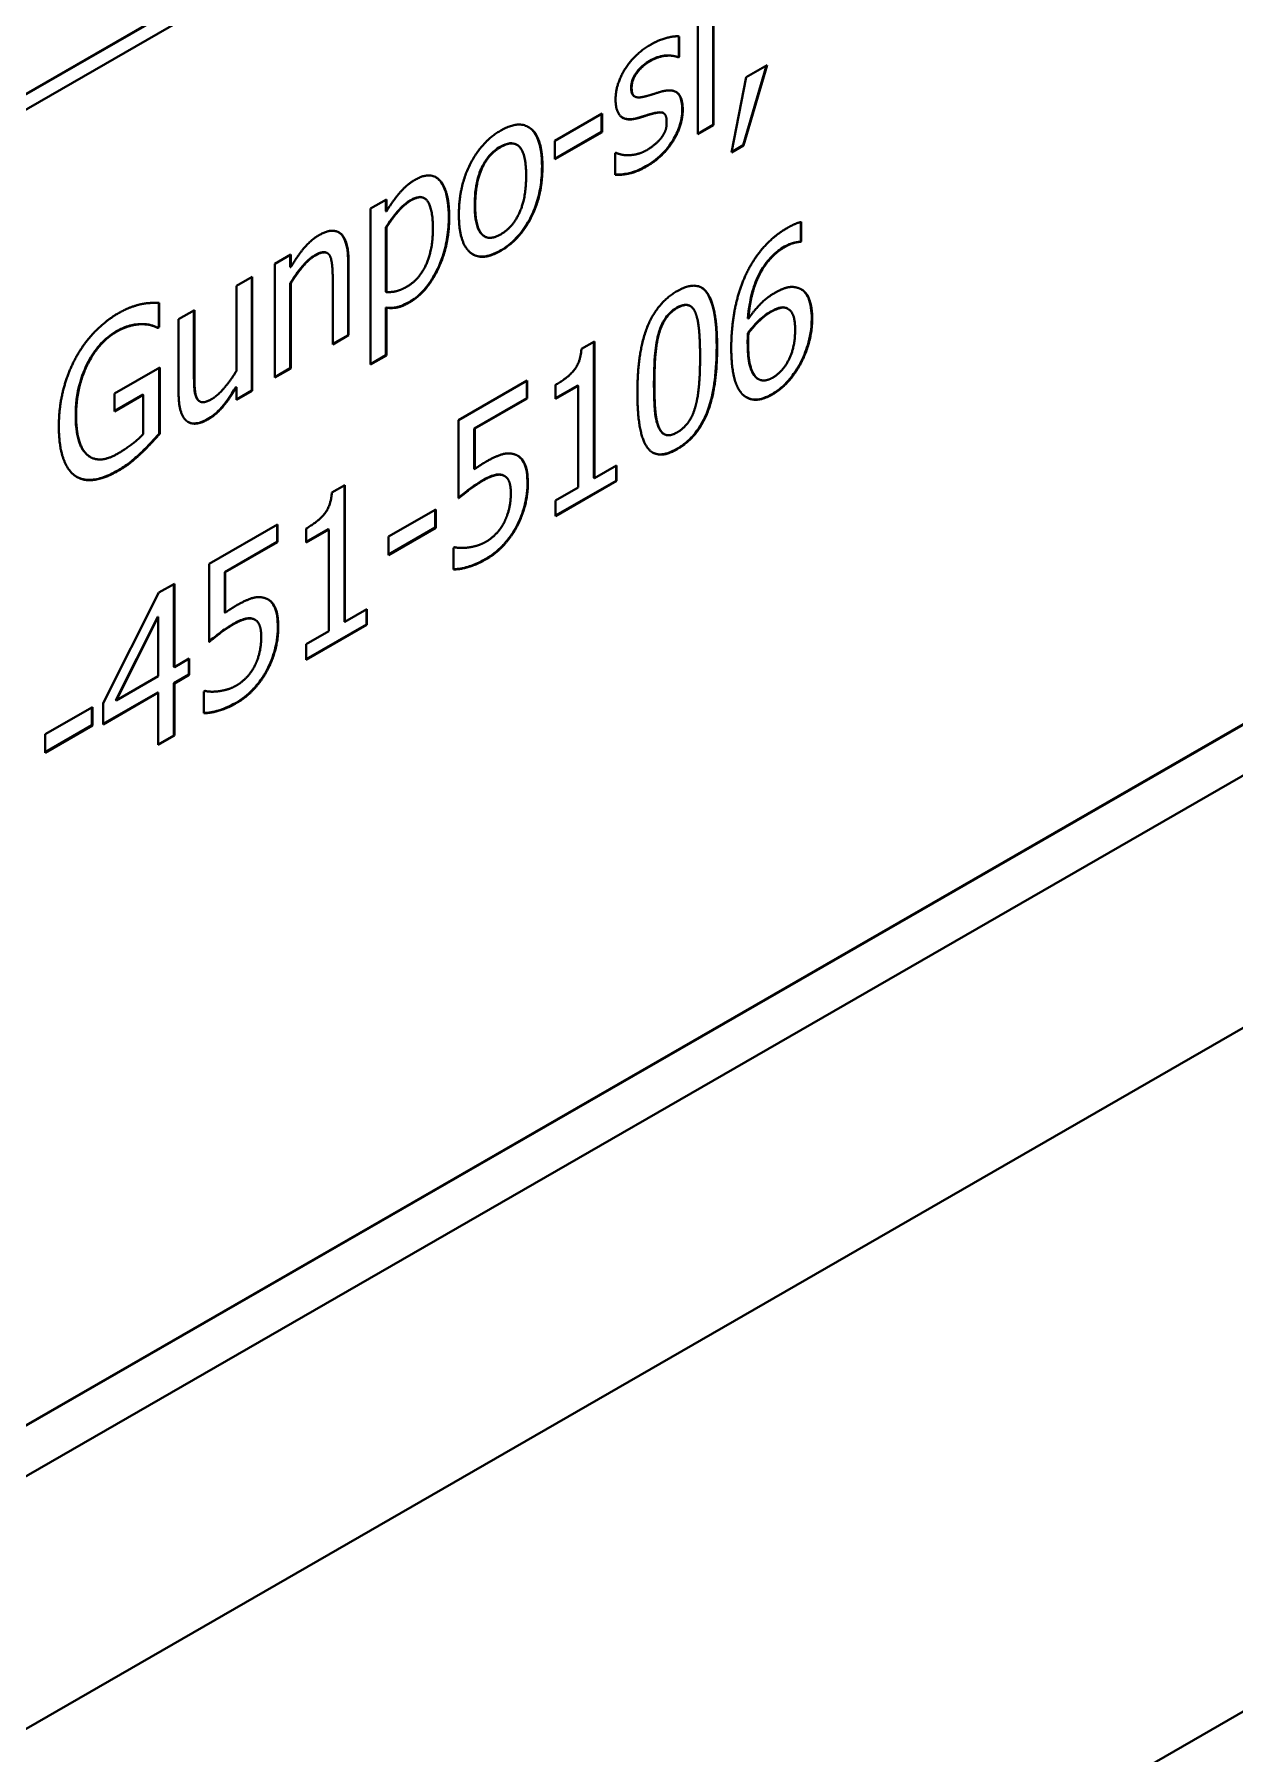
# Model space of a CAD drawing. Header units: millimetres. Extents: x 0 to 5945, y 0 to 4205.
# Drawn here: x 5598.77 to 5608.46, y 3282.7 to 3296.58 of the extents above; entities that cross this region are included whole.
import ezdxf

# ---------------------------------------------------------------- set-up
doc = ezdxf.new("R2010")
doc.units = ezdxf.units.MM
doc.header["$LTSCALE"] = 5
doc.layers.add('가시적인 것(ISO)', color=3, linetype='Continuous', lineweight=40)
doc.layers.add('가시적인 좁은 것(ISO)', color=3, linetype='Continuous', lineweight=35)

msp = doc.modelspace()

# ---------------------------------------------------------------- linework, layer by layer
at = {"layer": '가시적인 것(ISO)'}
for p, q in [((5662.0332, 3313.8485), (5532.9862, 3239.5353)), ((5622.7923, 3309.8487), (5590.2654, 3291.1177)), ((5590.3714, 3291.3054), (5622.6827, 3309.9123)), ((5622.6862, 3309.9102), (5590.3714, 3291.3014)), ((5573.6181, 3270.9071), (5622.4649, 3299.0361)), ((5622.4684, 3299.034), (5573.6187, 3270.9034)), ((5626.3243, 3298.8059), (5569.7557, 3266.2303)), ((5573.2948, 3270.3081), (5622.7923, 3298.8118)), ((5604.2477, 3296.7659), (5604.2477, 3295.8497)), ((5604.2513, 3296.7679), (5604.2513, 3295.8477)), ((5604.124, 3295.7744), (5604.124, 3296.6947)), ((5603.9718, 3296.5646), (5603.9718, 3296.4004)), ((5603.9753, 3296.5643), (5603.9753, 3296.3984)), ((5603.9718, 3296.4004), (5603.9649, 3296.3964)), ((5603.9649, 3296.3964), (5603.9685, 3296.3944)), ((5603.9753, 3296.3984), (5603.9685, 3296.3944)), ((5603.9718, 3296.4004), (5603.9753, 3296.3984)), ((5604.6786, 3296.3283), (5604.491, 3295.6847)), ((5604.6836, 3296.3312), (5604.4945, 3295.6827)), ((5604.5143, 3296.2337), (5604.6836, 3296.3312)), ((5604.3957, 3295.6257), (5604.5143, 3296.2337)), ((5603.6114, 3296.0803), (5603.6149, 3296.0783)), ((5602.9697, 3295.7209), (5603.3513, 3295.9406)), ((5603.3478, 3295.9386), (5603.3478, 3295.7936)), ((5603.3513, 3295.9406), (5603.3513, 3295.7916)), ((5603.7578, 3295.9422), (5603.7613, 3295.9402)), ((5603.8454, 3295.9456), (5603.8489, 3295.9435)), ((5603.3478, 3295.7936), (5602.9697, 3295.5759)), ((5603.3513, 3295.7916), (5602.9697, 3295.5718)), ((5603.3478, 3295.7936), (5603.3513, 3295.7916)), ((5604.2477, 3295.8497), (5604.124, 3295.7785)), ((5604.2513, 3295.8477), (5604.124, 3295.7744)), ((5604.2477, 3295.8497), (5604.2513, 3295.8477)), ((5602.6606, 3295.6907), (5602.6641, 3295.6886)), ((5602.9697, 3295.5718), (5602.9697, 3295.7209)), ((5603.9237, 3295.7247), (5603.9272, 3295.7227)), ((5604.4945, 3295.6827), (5604.3957, 3295.6257)), ((5604.491, 3295.6847), (5604.3966, 3295.6303)), ((5604.491, 3295.6847), (5604.4945, 3295.6827)), ((5603.4571, 3295.6199), (5603.4639, 3295.6238)), ((5603.4571, 3295.446), (5603.4571, 3295.6199)), ((5601.4827, 3295.1736), (5601.6099, 3295.2469)), ((5601.6064, 3295.2448), (5601.6064, 3295.1525)), ((5601.6099, 3295.2469), (5601.6099, 3295.1505)), ((5601.9148, 3295.2588), (5601.9183, 3295.2568)), ((5601.4827, 3293.9145), (5601.4827, 3295.1736)), ((5601.6064, 3295.1525), (5601.6099, 3295.1505)), ((5601.6064, 3295.0233), (5601.6064, 3294.5006)), ((5601.6064, 3295.0233), (5601.6099, 3295.0213)), ((5601.6099, 3295.0213), (5601.6099, 3294.4986)), ((5602.3996, 3294.9508), (5602.4032, 3294.9487)), ((5604.9568, 3295.065), (5604.9568, 3294.9097)), ((5604.9604, 3295.0657), (5604.9604, 3294.9076)), ((5600.71, 3294.7286), (5600.8372, 3294.8019)), ((5600.8337, 3294.7999), (5600.8337, 3294.7016)), ((5600.8372, 3294.8019), (5600.8372, 3294.6995)), ((5601.1294, 3294.8161), (5601.1329, 3294.814)), ((5604.9568, 3294.9097), (5604.9508, 3294.9062)), ((5604.9508, 3294.9062), (5604.9544, 3294.9042)), ((5604.9604, 3294.9076), (5604.9544, 3294.9042)), ((5604.9568, 3294.9097), (5604.9604, 3294.9076)), ((5600.71, 3293.8084), (5600.71, 3294.7286)), ((5600.8337, 3294.7016), (5600.8372, 3294.6995)), ((5601.3004, 3294.7497), (5601.3004, 3294.1525)), ((5601.3039, 3294.7477), (5601.3039, 3294.1504)), ((5600.3988, 3294.5495), (5600.5261, 3294.6227)), ((5600.3988, 3293.8618), (5600.3988, 3294.5495)), ((5600.5225, 3294.6207), (5600.5225, 3293.7045)), ((5600.5261, 3294.6227), (5600.5261, 3293.7025)), ((5600.8337, 3294.5714), (5600.8372, 3294.5694)), ((5600.8337, 3294.5714), (5600.8337, 3293.8837)), ((5600.8372, 3294.5694), (5600.8372, 3293.8817)), ((5601.1767, 3294.0772), (5601.1767, 3294.6019)), ((5599.7713, 3294.4128), (5599.7713, 3294.218)), ((5599.7748, 3294.4127), (5599.7748, 3294.2159)), ((5601.6064, 3294.5006), (5601.6099, 3294.4986)), ((5604.0594, 3294.389), (5604.0629, 3294.387)), ((5599.9321, 3294.2807), (5600.0593, 3294.3539)), ((5599.9321, 3293.6834), (5599.9321, 3294.2807)), ((5600.0558, 3294.3519), (5600.0558, 3293.8313)), ((5600.0593, 3294.3539), (5600.0593, 3293.8292)), ((5601.6064, 3294.3754), (5601.6064, 3293.9898)), ((5601.6064, 3294.3754), (5601.6099, 3294.3733)), ((5601.6099, 3294.3733), (5601.6099, 3293.9878)), ((5604.5296, 3294.287), (5604.5332, 3294.285)), ((5604.8487, 3294.3661), (5604.8523, 3294.3641)), ((5599.7713, 3294.218), (5599.7601, 3294.2116)), ((5599.7601, 3294.2116), (5599.7637, 3294.2095)), ((5599.7748, 3294.2159), (5599.7637, 3294.2095)), ((5599.7713, 3294.218), (5599.7748, 3294.2159)), ((5601.3004, 3294.1525), (5601.1767, 3294.0812)), ((5601.3039, 3294.1504), (5601.1767, 3294.0772)), ((5601.3004, 3294.1525), (5601.3039, 3294.1504)), ((5603.1846, 3294.0411), (5603.2894, 3294.1014)), ((5603.2859, 3294.0994), (5603.2859, 3292.9984)), ((5603.2894, 3294.1014), (5603.2894, 3292.9964)), ((5604.5296, 3294.1688), (5604.5332, 3294.1667)), ((5601.6064, 3293.9898), (5601.4827, 3293.9186)), ((5601.6099, 3293.9878), (5601.4827, 3293.9145)), ((5601.6064, 3293.9898), (5601.6099, 3293.9878)), ((5599.4138, 3293.6791), (5599.7791, 3293.8895)), ((5599.7756, 3293.8874), (5599.7756, 3293.3559)), ((5599.7791, 3293.8895), (5599.7791, 3293.3538)), ((5600.8337, 3293.8837), (5600.71, 3293.8125)), ((5600.8372, 3293.8817), (5600.71, 3293.8084)), ((5600.8337, 3293.8837), (5600.8372, 3293.8817)), ((5600.3953, 3293.7326), (5600.3988, 3293.7306)), ((5600.3988, 3293.6292), (5600.3988, 3293.7306)), ((5600.5225, 3293.7045), (5600.3988, 3293.6333)), ((5600.5261, 3293.7025), (5600.3988, 3293.6292)), ((5600.5225, 3293.7045), (5600.5261, 3293.7025)), ((5602.1935, 3293.4664), (5602.7462, 3293.7846)), ((5602.7427, 3293.7826), (5602.7427, 3293.6426)), ((5602.7462, 3293.7846), (5602.7462, 3293.6405)), ((5602.9766, 3293.638), (5602.9766, 3293.7503)), ((5603.1561, 3293.7455), (5602.9766, 3293.6421)), ((5603.1597, 3293.7435), (5602.9766, 3293.638)), ((5603.1561, 3293.7455), (5603.1597, 3293.7435)), ((5603.1597, 3292.9216), (5603.1597, 3293.7435)), ((5604.6102, 3293.799), (5604.6138, 3293.797)), ((5599.4138, 3293.536), (5599.4138, 3293.6791)), ((5599.6432, 3293.6722), (5599.4138, 3293.5401)), ((5599.6468, 3293.6702), (5599.4138, 3293.536)), ((5599.6432, 3293.6722), (5599.6468, 3293.6702)), ((5599.6468, 3293.3531), (5599.6468, 3293.6702)), ((5600.1003, 3293.6178), (5600.1039, 3293.6157)), ((5602.7427, 3293.6426), (5602.3198, 3293.3991)), ((5602.7462, 3293.6405), (5602.3233, 3293.397)), ((5602.7427, 3293.6426), (5602.7462, 3293.6405)), ((5602.1935, 3292.8343), (5602.1935, 3293.4664)), ((5599.7756, 3293.3559), (5599.7791, 3293.3538)), ((5602.3198, 3293.3991), (5602.3198, 3293.0721)), ((5602.3198, 3293.3991), (5602.3233, 3293.397)), ((5602.3233, 3293.397), (5602.3233, 3293.0701)), ((5603.8504, 3293.3539), (5603.8539, 3293.3519)), ((5599.2169, 3293.1689), (5599.2205, 3293.1669)), ((5602.3198, 3293.0721), (5602.3233, 3293.0701)), ((5602.5544, 3293.0194), (5602.558, 3293.0174)), ((5602.5616, 3293.0158), (5602.5651, 3293.0138)), ((5603.2859, 3292.9984), (5603.2894, 3292.9964)), ((5603.2894, 3292.9964), (5603.4682, 3293.0993)), ((5603.4647, 3293.0973), (5603.4647, 3292.9761)), ((5603.4682, 3293.0993), (5603.4682, 3292.9741)), ((5601.169, 3292.8803), (5601.2738, 3292.9407)), ((5601.2703, 3292.9387), (5601.2703, 3291.8377)), ((5601.2738, 3292.9407), (5601.2738, 3291.8357)), ((5603.4647, 3292.9761), (5602.9766, 3292.695)), ((5603.4682, 3292.9741), (5602.9766, 3292.691)), ((5602.9766, 3292.8162), (5603.1597, 3292.9216)), ((5603.4647, 3292.9761), (5603.4682, 3292.9741)), ((5601.6263, 3292.5245), (5602.0079, 3292.7443)), ((5602.0043, 3292.7423), (5602.0043, 3292.5973)), ((5602.0079, 3292.7443), (5602.0079, 3292.5953)), ((5602.9766, 3292.691), (5602.9766, 3292.8162)), ((5600.1779, 3292.3057), (5600.7306, 3292.6239)), ((5600.7271, 3292.6219), (5600.7271, 3292.4819)), ((5600.7306, 3292.6239), (5600.7306, 3292.4798)), ((5600.961, 3292.4773), (5600.961, 3292.5896)), ((5601.1405, 3292.5848), (5600.961, 3292.4814)), ((5601.1441, 3292.5828), (5600.961, 3292.4773)), ((5601.1405, 3292.5848), (5601.1441, 3292.5828)), ((5601.1441, 3291.7609), (5601.1441, 3292.5828)), ((5602.0043, 3292.5973), (5601.6263, 3292.3796)), ((5602.0079, 3292.5953), (5601.6263, 3292.3755)), ((5602.0043, 3292.5973), (5602.0079, 3292.5953)), ((5600.7271, 3292.4819), (5600.3042, 3292.2384)), ((5600.7306, 3292.4798), (5600.3077, 3292.2363)), ((5600.7271, 3292.4819), (5600.7306, 3292.4798)), ((5601.6263, 3292.3755), (5601.6263, 3292.5245)), ((5602.1523, 3292.4339), (5602.1617, 3292.4394)), ((5602.1523, 3292.26), (5602.1523, 3292.4339)), ((5600.1779, 3291.6736), (5600.1779, 3292.3057)), ((5600.3042, 3292.2384), (5600.3077, 3292.2363)), ((5600.3042, 3292.2384), (5600.3042, 3291.9114)), ((5600.3077, 3292.2363), (5600.3077, 3291.9094)), ((5599.3227, 3291.1811), (5599.7731, 3292.0725)), ((5599.7731, 3292.0725), (5599.8977, 3292.1443)), ((5599.8942, 3292.1423), (5599.8942, 3291.4736)), ((5599.8977, 3292.1443), (5599.8977, 3291.4715)), ((5599.7644, 3291.8778), (5599.4249, 3291.2033)), ((5599.7644, 3291.8778), (5599.7679, 3291.8758)), ((5600.3042, 3291.9114), (5600.3077, 3291.9094)), ((5601.2738, 3291.8357), (5601.4526, 3291.9386)), ((5601.4491, 3291.9366), (5601.4491, 3291.8154)), ((5601.4526, 3291.9386), (5601.4526, 3291.8134)), ((5599.7679, 3291.8758), (5599.4284, 3291.2013)), ((5599.7679, 3291.3968), (5599.7679, 3291.8758)), ((5600.5388, 3291.8587), (5600.5424, 3291.8567)), ((5600.546, 3291.8551), (5600.5495, 3291.8531)), ((5601.4491, 3291.8154), (5600.961, 3291.5343)), ((5601.4526, 3291.8134), (5600.961, 3291.5303)), ((5600.961, 3291.6555), (5601.1441, 3291.7609)), ((5601.2703, 3291.8377), (5601.2738, 3291.8357)), ((5601.4491, 3291.8154), (5601.4526, 3291.8134)), ((5600.961, 3291.5303), (5600.961, 3291.6555)), ((5599.8942, 3291.4736), (5599.8977, 3291.4715)), ((5599.8977, 3291.4715), (5600.0172, 3291.5403)), ((5600.0137, 3291.5383), (5600.0137, 3291.4102)), ((5600.0172, 3291.5403), (5600.0172, 3291.4082)), ((5599.4284, 3291.2013), (5599.7679, 3291.3968)), ((5600.0137, 3291.4102), (5599.8942, 3291.3414)), ((5599.8942, 3291.3414), (5599.8977, 3291.3394)), ((5599.8942, 3291.3414), (5599.8942, 3290.92)), ((5600.0172, 3291.4082), (5599.8977, 3291.3394)), ((5599.8977, 3291.3394), (5599.8977, 3290.918)), ((5600.0137, 3291.4102), (5600.0172, 3291.4082)), ((5599.7644, 3291.2666), (5599.3227, 3291.0123)), ((5599.7679, 3291.2646), (5599.3227, 3291.0082)), ((5599.4249, 3291.2033), (5599.4284, 3291.2013)), ((5599.7644, 3291.2666), (5599.7679, 3291.2646)), ((5599.7679, 3290.8433), (5599.7679, 3291.2646)), ((5600.1367, 3291.2732), (5600.1461, 3291.2787)), ((5600.1367, 3291.0993), (5600.1367, 3291.2732)), ((5598.8543, 3290.9283), (5599.2359, 3291.148)), ((5599.2324, 3291.146), (5599.2324, 3291.001)), ((5599.2359, 3291.148), (5599.2359, 3290.999)), ((5599.3227, 3291.0082), (5599.3227, 3291.1811)), ((5599.2324, 3291.001), (5598.8543, 3290.7833)), ((5599.2359, 3290.999), (5598.8543, 3290.7792)), ((5598.8543, 3290.7792), (5598.8543, 3290.9283)), ((5599.2324, 3291.001), (5599.2359, 3290.999)), ((5599.8942, 3290.92), (5599.7679, 3290.8473)), ((5599.8977, 3290.918), (5599.7679, 3290.8433)), ((5599.8942, 3290.92), (5599.8977, 3290.918))]:
    msp.add_line(p, q, dxfattribs=at)
for points, degree in [([(5603.4605, 3296.0542), (5603.4605, 3296.1784), (5603.6143, 3296.423), (5603.7424, 3296.4968)], 2), ([(5603.7424, 3296.4968), (5603.8052, 3296.5329), (5603.9324, 3296.5684), (5603.9753, 3296.5643)], 2), ([(5603.7398, 3296.3651), (5603.6771, 3296.329), (5603.5903, 3296.2144), (5603.5903, 3296.1498)], 2), ([(5603.9685, 3296.3944), (5603.9203, 3296.4144), (5603.8, 3296.3997), (5603.7398, 3296.3651)], 2), ([(5603.6255, 3295.8998), (5603.5387, 3295.8806), (5603.4605, 3295.9627), (5603.4605, 3296.0542)], 2), ([(5603.5903, 3296.1498), (5603.5903, 3296.0911), (5603.6419, 3296.0642), (5603.6986, 3296.079)], 2), ([(5603.6986, 3296.079), (5603.7269, 3296.0864), (5603.7966, 3296.1086), (5603.8344, 3296.1194)], 2), ([(5603.8344, 3296.1194), (5603.9186, 3296.1421), (5604.0029, 3296.0723), (5604.0029, 3295.97)], 2), ([(5603.7613, 3295.9402), (5603.7373, 3295.9343), (5603.6582, 3295.9076), (5603.6255, 3295.8998)], 2), ([(5603.8731, 3295.8744), (5603.8731, 3295.93), (5603.8241, 3295.9575), (5603.7613, 3295.9402)], 2), ([(5604.0029, 3295.97), (5604.0029, 3295.9103), (5603.9642, 3295.7827), (5603.9272, 3295.7227)], 2), ([(5602.1953, 3295.1238), (5602.1953, 3295.3544), (5602.3809, 3295.7167), (5602.5331, 3295.8043)], 2), ([(5602.5331, 3295.8043), (5602.6861, 3295.8924), (5602.87, 3295.7439), (5602.87, 3295.5124)], 2), ([(5603.8284, 3295.7433), (5603.8524, 3295.776), (5603.8731, 3295.8306), (5603.8731, 3295.8744)], 2), ([(5602.5331, 3295.6711), (5602.4342, 3295.6142), (5602.3268, 3295.3784), (5602.3268, 3295.1996)], 2), ([(5602.7385, 3295.4367), (5602.7385, 3295.6155), (5602.6319, 3295.7281), (5602.5331, 3295.6711)], 2), ([(5603.5602, 3295.6048), (5603.5929, 3295.6047), (5603.6702, 3295.6214), (5603.7123, 3295.6457)], 2), ([(5603.9272, 3295.7227), (5603.8868, 3295.6587), (5603.7845, 3295.557), (5603.708, 3295.513)], 2), ([(5603.7123, 3295.6457), (5603.7424, 3295.663), (5603.812, 3295.721), (5603.8284, 3295.7433)], 2), ([(5602.87, 3295.5124), (5602.87, 3295.2798), (5602.6861, 3294.9205), (5602.5331, 3294.8324)], 2), ([(5603.708, 3295.513), (5603.6324, 3295.4694), (5603.5, 3295.4429), (5603.4571, 3295.446)], 2), ([(5603.4639, 3295.6238), (5603.4803, 3295.6174), (5603.5241, 3295.6048), (5603.5602, 3295.6048)], 2), ([(5601.6099, 3295.1505), (5601.6572, 3295.2304), (5601.7732, 3295.3668), (5601.8411, 3295.4059)], 2), ([(5601.8411, 3295.4059), (5601.9718, 3295.4811), (5602.117, 3295.3143), (5602.117, 3295.1036)], 2), ([(5602.5331, 3294.9656), (5602.631, 3295.022), (5602.7385, 3295.2598), (5602.7385, 3295.4367)], 2), ([(5601.8102, 3295.241), (5601.756, 3295.2098), (5601.6555, 3295.0932), (5601.6099, 3295.0213)], 2), ([(5601.9855, 3295.01), (5601.9855, 3295.168), (5601.903, 3295.2944), (5601.8102, 3295.241)], 2), ([(5602.117, 3295.1036), (5602.117, 3294.8731), (5601.9365, 3294.4968), (5601.7982, 3294.4171)], 2), ([(5602.5331, 3294.8324), (5602.3758, 3294.7418), (5602.1953, 3294.8992), (5602.1953, 3295.1238)], 2), ([(5602.3268, 3295.1996), (5602.3268, 3295.0256), (5602.4342, 3294.9086), (5602.5331, 3294.9656)], 2), ([(5600.8372, 3294.6995), (5600.8939, 3294.7948), (5601.0048, 3294.9243), (5601.0667, 3294.9599)], 2), ([(5601.0667, 3294.9599), (5601.1784, 3295.0242), (5601.3039, 3294.9176), (5601.3039, 3294.7477)], 2), ([(5601.7767, 3294.5439), (5601.8755, 3294.6008), (5601.9855, 3294.8411), (5601.9855, 3295.01)], 2), ([(5604.5048, 3294.6224), (5604.5598, 3294.7475), (5604.7326, 3294.9514), (5604.8461, 3295.0167)], 2), ([(5604.8461, 3295.0167), (5604.8796, 3295.036), (5604.938, 3295.0617), (5604.9604, 3295.0657)], 2), ([(5601.0332, 3294.7935), (5600.9859, 3294.7663), (5600.8853, 3294.6468), (5600.8372, 3294.5694)], 2), ([(5601.1527, 3294.7937), (5601.1372, 3294.8196), (5601.0813, 3294.8212), (5601.0332, 3294.7935)], 2), ([(5601.1767, 3294.6019), (5601.1767, 3294.6655), (5601.1664, 3294.7689), (5601.1527, 3294.7937)], 2), ([(5604.828, 3294.8642), (5604.7025, 3294.7919), (5604.5478, 3294.4961), (5604.5332, 3294.285)], 2), ([(5604.9544, 3294.9042), (5604.9363, 3294.9057), (5604.8675, 3294.887), (5604.828, 3294.8642)], 2), ([(5601.6099, 3294.4986), (5601.6598, 3294.4984), (5601.7311, 3294.5177), (5601.7767, 3294.5439)], 2), ([(5603.959, 3294.5079), (5604.1249, 3294.6034), (5604.2805, 3294.375), (5604.2805, 3294.055)], 2), ([(5604.3948, 3294.0463), (5604.3948, 3294.2063), (5604.4489, 3294.4949), (5604.5048, 3294.6224)], 2), ([(5604.7429, 3294.4912), (5604.8022, 3294.5254), (5604.8907, 3294.5476), (5604.9389, 3294.5315)], 2), ([(5604.9389, 3294.5315), (5604.9939, 3294.5125), (5605.048, 3294.3867), (5605.048, 3294.2814)], 2), ([(5599.4456, 3294.3285), (5599.4963, 3294.3577), (5599.5892, 3294.3933), (5599.6321, 3294.4021)], 2), ([(5599.6321, 3294.4021), (5599.6657, 3294.4095), (5599.749, 3294.4138), (5599.7748, 3294.4127)], 2), ([(5601.7982, 3294.4171), (5601.7423, 3294.385), (5601.6555, 3294.3668), (5601.6099, 3294.3733)], 2), ([(5603.6367, 3293.6833), (5603.6367, 3294.0152), (5603.794, 3294.4129), (5603.959, 3294.5079)], 2), ([(5604.1069, 3294.3297), (5604.0862, 3294.3804), (5604.0157, 3294.4044), (5603.959, 3294.3717)], 2), ([(5604.5332, 3294.285), (5604.5813, 3294.3535), (5604.6827, 3294.4566), (5604.7429, 3294.4912)], 2), ([(5599.0967, 3293.9596), (5599.1585, 3294.0757), (5599.3382, 3294.2666), (5599.4456, 3294.3285)], 2), ([(5599.6364, 3294.2396), (5599.5952, 3294.2407), (5599.4903, 3294.2131), (5599.4293, 3294.178)], 2), ([(5599.7637, 3294.2095), (5599.7387, 3294.222), (5599.6846, 3294.2395), (5599.6364, 3294.2396)], 2), ([(5603.959, 3294.3717), (5603.9023, 3294.3391), (5603.8301, 3294.2329), (5603.8095, 3294.1564)], 2), ([(5604.143, 3293.9758), (5604.143, 3294.102), (5604.1266, 3294.2785), (5604.1069, 3294.3297)], 2), ([(5604.7128, 3294.3378), (5604.6656, 3294.3105), (5604.5762, 3294.2243), (5604.5332, 3294.1667)], 2), ([(5604.8418, 3294.3693), (5604.8151, 3294.3798), (5604.7481, 3294.3581), (5604.7128, 3294.3378)], 2), ([(5604.8487, 3294.3661), (5604.8454, 3294.3681), (5604.8419, 3294.3698), (5604.8382, 3294.3713)], 3), ([(5604.9105, 3294.1952), (5604.9105, 3294.2707), (5604.8779, 3294.3543), (5604.8418, 3294.3693)], 2), ([(5605.048, 3294.2814), (5605.048, 3294.187), (5604.9965, 3293.9973), (5604.9535, 3293.9188)], 2), ([(5599.4293, 3294.178), (5599.284, 3294.0943), (5599.1044, 3293.7245), (5599.1044, 3293.5029)], 2), ([(5603.8095, 3294.1564), (5603.7888, 3294.0819), (5603.7742, 3293.8827), (5603.7742, 3293.7625)], 2), ([(5604.5332, 3294.1667), (5604.5323, 3294.1484), (5604.5306, 3294.1136), (5604.5306, 3294.0877)], 2), ([(5604.7283, 3293.808), (5604.81, 3293.8551), (5604.9105, 3294.0541), (5604.9105, 3294.1952)], 2), ([(5598.9651, 3293.4178), (5598.9651, 3293.5658), (5599.033, 3293.8395), (5599.0967, 3293.9596)], 2), ([(5602.9766, 3293.7503), (5603.0806, 3293.8102), (5603.1786, 3293.9382), (5603.1846, 3294.0411)], 2), ([(5604.2805, 3294.055), (5604.2805, 3293.7251), (5604.1232, 3293.3254), (5603.959, 3293.2309)], 2), ([(5604.1069, 3293.5814), (5604.1266, 3293.6534), (5604.143, 3293.8496), (5604.143, 3293.9758)], 2), ([(5604.5057, 3293.657), (5604.4532, 3293.6934), (5604.3948, 3293.8833), (5604.3948, 3294.0463)], 2), ([(5604.5306, 3294.0877), (5604.5306, 3293.9605), (5604.5719, 3293.8283), (5604.6019, 3293.8049)], 2), ([(5600.0593, 3293.8292), (5600.0593, 3293.7557), (5600.0679, 3293.6642), (5600.0834, 3293.6374)], 2), ([(5600.2029, 3293.6376), (5600.2493, 3293.6643), (5600.355, 3293.7898), (5600.3988, 3293.8618)], 2), ([(5604.9535, 3293.9188), (5604.9079, 3293.836), (5604.7962, 3293.713), (5604.7283, 3293.6739)], 2), ([(5600, 3293.4562), (5599.9682, 3293.4806), (5599.9321, 3293.59), (5599.9321, 3293.6834)], 2), ([(5600.3988, 3293.7306), (5600.3404, 3293.6343), (5600.2347, 3293.5088), (5600.1693, 3293.4712)], 2), ([(5603.959, 3293.2309), (5603.7923, 3293.1349), (5603.6367, 3293.3603), (5603.6367, 3293.6833)], 2), ([(5603.7742, 3293.7625), (5603.7742, 3293.6333), (5603.7871, 3293.4678), (5603.8086, 3293.4126)], 2), ([(5604.5984, 3293.8069), (5604.6022, 3293.804), (5604.6061, 3293.8014), (5604.6102, 3293.799)], 3), ([(5604.6019, 3293.8049), (5604.6312, 3293.7829), (5604.6931, 3293.7878), (5604.7283, 3293.808)], 2), ([(5600.0799, 3293.6394), (5600.0852, 3293.6302), (5600.0919, 3293.6226), (5600.1003, 3293.6178)], 3), ([(5600.0834, 3293.6374), (5600.0989, 3293.6105), (5600.153, 3293.6089), (5600.2029, 3293.6376)], 2), ([(5603.959, 3293.367), (5604.0149, 3293.3992), (5604.0871, 3293.5054), (5604.1069, 3293.5814)], 2), ([(5604.7283, 3293.6739), (5604.6595, 3293.6343), (5604.5487, 3293.6261), (5604.5057, 3293.657)], 2), ([(5599.0967, 3293.0155), (5599.033, 3293.0604), (5598.9651, 3293.2617), (5598.9651, 3293.4178)], 2), ([(5599.1044, 3293.5029), (5599.1044, 3293.3797), (5599.1517, 3293.2221), (5599.1964, 3293.1842)], 2), ([(5600.1693, 3293.4712), (5600.1204, 3293.443), (5600.0327, 3293.4323), (5600, 3293.4562)], 2), ([(5603.8086, 3293.4126), (5603.8284, 3293.3604), (5603.9006, 3293.3334), (5603.959, 3293.367)], 2), ([(5599.4387, 3293.1936), (5599.4955, 3293.2263), (5599.6081, 3293.311), (5599.6468, 3293.3531)], 2), ([(5599.7791, 3293.3538), (5599.7533, 3293.3251), (5599.6674, 3293.2328), (5599.6304, 3293.1986)], 2), ([(5599.1928, 3293.1862), (5599.2004, 3293.1796), (5599.2084, 3293.1738), (5599.2169, 3293.1689)], 3), ([(5599.1964, 3293.1842), (5599.2402, 3293.1459), (5599.3622, 3293.1496), (5599.4387, 3293.1936)], 2), ([(5599.6304, 3293.1986), (5599.5806, 3293.152), (5599.5006, 3293.0881), (5599.4439, 3293.0555)], 2), ([(5602.3233, 3293.0701), (5602.3474, 3293.0879), (5602.3955, 3293.1186), (5602.4144, 3293.1295)], 2), ([(5602.4144, 3293.1295), (5602.4918, 3293.174), (5602.5992, 3293.2051), (5602.6482, 3293.1876)], 2), ([(5602.6482, 3293.1876), (5602.6989, 3293.1711), (5602.7522, 3293.0627), (5602.7522, 3292.9513)], 2), ([(5599.4439, 3293.0555), (5599.3373, 3292.9941), (5599.1603, 3292.9716), (5599.0967, 3293.0155)], 2), ([(5602.558, 3293.0174), (5602.5288, 3293.0313), (5602.4445, 3293.0087), (5602.3921, 3292.9785)], 2), ([(5602.5616, 3293.0158), (5602.5593, 3293.0171), (5602.5569, 3293.0183), (5602.5544, 3293.0194)], 3), ([(5602.6147, 3292.8731), (5602.6147, 3292.9387), (5602.5855, 3293.0054), (5602.558, 3293.0174)], 2), ([(5600.961, 3292.5896), (5601.065, 3292.6495), (5601.163, 3292.7775), (5601.169, 3292.8803)], 2), ([(5602.3921, 3292.9785), (5602.3379, 3292.9473), (5602.2271, 3292.8626), (5602.1935, 3292.8343)], 2), ([(5602.5631, 3292.6437), (5602.5881, 3292.6948), (5602.6147, 3292.8076), (5602.6147, 3292.8731)], 2), ([(5602.7522, 3292.9513), (5602.7522, 3292.8629), (5602.7058, 3292.6851), (5602.6637, 3292.6052)], 2), ([(5602.6637, 3292.6052), (5602.6207, 3292.5248), (5602.4944, 3292.3875), (5602.4162, 3292.3424)], 2), ([(5602.4179, 3292.4855), (5602.4583, 3292.5088), (5602.5356, 3292.5891), (5602.5631, 3292.6437)], 2), ([(5602.1617, 3292.4394), (5602.1772, 3292.4344), (5602.2357, 3292.4323), (5602.2709, 3292.4367)], 2), ([(5602.2709, 3292.4367), (5602.3104, 3292.4425), (5602.3766, 3292.4618), (5602.4179, 3292.4855)], 2), ([(5602.4162, 3292.3424), (5602.344, 3292.3008), (5602.2039, 3292.2589), (5602.1523, 3292.26)], 2), ([(5600.3988, 3291.9688), (5600.4762, 3292.0133), (5600.5836, 3292.0444), (5600.6326, 3292.0269)], 2), ([(5600.6326, 3292.0269), (5600.6833, 3292.0104), (5600.7366, 3291.9019), (5600.7366, 3291.7906)], 2), ([(5600.3077, 3291.9094), (5600.3318, 3291.9272), (5600.3799, 3291.9579), (5600.3988, 3291.9688)], 2), ([(5600.3765, 3291.8178), (5600.3223, 3291.7866), (5600.2115, 3291.7019), (5600.1779, 3291.6736)], 2), ([(5600.5424, 3291.8567), (5600.5132, 3291.8706), (5600.4289, 3291.848), (5600.3765, 3291.8178)], 2), ([(5600.546, 3291.8551), (5600.5437, 3291.8564), (5600.5413, 3291.8576), (5600.5388, 3291.8587)], 3), ([(5600.5991, 3291.7124), (5600.5991, 3291.778), (5600.5699, 3291.8447), (5600.5424, 3291.8567)], 2), ([(5600.7366, 3291.7906), (5600.7366, 3291.7022), (5600.6902, 3291.5244), (5600.6481, 3291.4445)], 2), ([(5600.5475, 3291.483), (5600.5725, 3291.5341), (5600.5991, 3291.6469), (5600.5991, 3291.7124)], 2), ([(5600.4023, 3291.3248), (5600.4427, 3291.3481), (5600.52, 3291.4284), (5600.5475, 3291.483)], 2), ([(5600.2553, 3291.2759), (5600.2948, 3291.2818), (5600.361, 3291.3011), (5600.4023, 3291.3248)], 2), ([(5600.6481, 3291.4445), (5600.6051, 3291.3641), (5600.4788, 3291.2268), (5600.4006, 3291.1817)], 2), ([(5600.1461, 3291.2787), (5600.1616, 3291.2737), (5600.2201, 3291.2716), (5600.2553, 3291.2759)], 2), ([(5600.4006, 3291.1817), (5600.3284, 3291.1401), (5600.1883, 3291.0982), (5600.1367, 3291.0993)], 2)]:
    msp.add_open_spline(points, degree=degree, dxfattribs=at)
for points, knots in [([(5603.7363, 3296.3671), (5603.7196, 3296.3575), (5603.7029, 3296.3462), (5603.6717, 3296.3204), (5603.6573, 3296.3064), (5603.6259, 3296.2698), (5603.6164, 3296.2539), (5603.605, 3296.2339), (5603.5986, 3296.2192), (5603.5888, 3296.1858), (5603.5867, 3296.1682), (5603.5867, 3296.1518)], [-0.03200283, -0.03200283, -0.03200283, -0.03200283, -0.028789771, -0.028789771, -0.025858734, -0.025858734, -0.021998729, -0.021998729, -0.012050688, -0.012050688, 0, 0, 0, 0]), ([(5603.9649, 3296.3964), (5603.9262, 3296.4125), (5603.8874, 3296.413), (5603.8172, 3296.4041), (5603.7775, 3296.3908), (5603.7363, 3296.3671)], [-0.063933709, -0.063933709, -0.063933709, -0.063933709, -0.034917589, -0.034917589, 0, 0, 0, 0]), ([(5603.5867, 3296.1518), (5603.5867, 3296.1391), (5603.5877, 3296.1266), (5603.5923, 3296.1052), (5603.5959, 3296.0959), (5603.6038, 3296.0861), (5603.6068, 3296.083), (5603.6114, 3296.0804)], [-0.079545699, -0.079545699, -0.079545699, -0.079545699, -0.057890402, -0.057890402, -0.037472342, -0.037472342, -0.029050414, -0.029050414, -0.029050414, -0.029050414]), ([(5603.9473, 3296.1163), (5603.9476, 3296.1161), (5603.948, 3296.1159), (5603.9618, 3296.1072), (5603.9745, 3296.0939), (5603.9953, 3296.0435), (5603.9993, 3296.0085), (5603.9993, 3295.972)], [-0.049600209, -0.049600209, -0.049600209, -0.049600209, -0.049037691, -0.049037691, -0.026745354, -0.026745354, 0, 0, 0, 0]), ([(5603.622, 3295.9018), (5603.6008, 3295.8971), (5603.5798, 3295.8947), (5603.5445, 3295.8972), (5603.5296, 3295.9009), (5603.5165, 3295.908)], [-0.073006545, -0.073006545, -0.073006545, -0.073006545, -0.058393398, -0.058393398, -0.046391594, -0.046391594, -0.046391594, -0.046391594]), ([(5603.7578, 3295.9422), (5603.7328, 3295.9361), (5603.7018, 3295.9256), (5603.6701, 3295.9149), (5603.6456, 3295.9075), (5603.622, 3295.9018)], [-0.027465829, -0.027465829, -0.027465829, -0.027465829, -0.020846565, -0.020846565, 0, 0, 0, 0]), ([(5603.8454, 3295.9456), (5603.8416, 3295.9477), (5603.8369, 3295.9495), (5603.8122, 3295.9541), (5603.7862, 3295.9501), (5603.7578, 3295.9422)], [-0.032815554, -0.032815554, -0.032815554, -0.032815554, -0.024941484, -0.024941484, 0, 0, 0, 0]), ([(5603.9993, 3295.972), (5603.9993, 3295.9509), (5603.9975, 3295.9289), (5603.9887, 3295.8768), (5603.9815, 3295.8529), (5603.9637, 3295.7987), (5603.946, 3295.761), (5603.9237, 3295.7247)], [-0.043489958, -0.043489958, -0.043489958, -0.043489958, -0.035633106, -0.035633106, -0.02561103, -0.02561103, 0, 0, 0, 0]), ([(5602.7557, 3295.8333), (5602.7577, 3295.8321), (5602.7596, 3295.8309), (5602.7973, 3295.8062), (5602.8193, 3295.7708), (5602.8581, 3295.6735), (5602.8665, 3295.5948), (5602.8665, 3295.5144)], [-0.095480257, -0.095480257, -0.095480257, -0.095480257, -0.093630381, -0.093630381, -0.059028855, -0.059028855, 0, 0, 0, 0]), ([(5602.5295, 3295.6732), (5602.5135, 3295.664), (5602.4975, 3295.653), (5602.4674, 3295.628), (5602.4534, 3295.6144), (5602.4198, 3295.5752), (5602.4023, 3295.5488), (5602.3687, 3295.4838), (5602.3551, 3295.4458), (5602.3289, 3295.3388), (5602.3232, 3295.2687), (5602.3232, 3295.2016)], [-0.13544963, -0.13544963, -0.13544963, -0.13544963, -0.11875979, -0.11875979, -0.10326441, -0.10326441, -0.07940843, -0.07940843, -0.04923424, -0.04923424, 0, 0, 0, 0]), ([(5602.6606, 3295.6907), (5602.6605, 3295.6907), (5602.6603, 3295.6908), (5602.6446, 3295.6998), (5602.6265, 3295.7033), (5602.5818, 3295.6987), (5602.5558, 3295.6883), (5602.5295, 3295.6732)], [-0.041144358, -0.041144358, -0.041144358, -0.041144358, -0.041012876, -0.041012876, -0.022285047, -0.022285047, 0, 0, 0, 0]), ([(5603.9237, 3295.7247), (5603.8859, 3295.6649), (5603.8503, 3295.628), (5603.7942, 3295.5722), (5603.7495, 3295.541), (5603.7045, 3295.515)], [-0.05651006, -0.05651006, -0.05651006, -0.05651006, -0.038200239, -0.038200239, 0, 0, 0, 0]), ([(5602.8665, 3295.5144), (5602.8665, 3295.4667), (5602.8636, 3295.4166), (5602.8499, 3295.3207), (5602.8401, 3295.2746), (5602.8031, 3295.1553), (5602.7753, 3295.1011), (5602.7257, 3295.0161), (5602.6945, 3294.9738), (5602.6178, 3294.8933), (5602.574, 3294.8601), (5602.5295, 3294.8344)], [-0.13321984, -0.13321984, -0.13321984, -0.13321984, -0.11378855, -0.11378855, -0.09682631, -0.09682631, -0.07026923, -0.07026923, -0.03775459, -0.03775459, 0, 0, 0, 0]), ([(5603.7045, 3295.515), (5603.6308, 3295.4726), (5603.5817, 3295.462), (5603.5277, 3295.4512), (5603.4896, 3295.446), (5603.4571, 3295.4478)], [-0.049473729, -0.049473729, -0.049473729, -0.049473729, -0.032416686, -0.032416686, -0.001138721, -0.001138721, -0.001138721, -0.001138721]), ([(5602.0085, 3295.4274), (5602.011, 3295.4259), (5602.0134, 3295.4243), (5602.0414, 3295.4046), (5602.0638, 3295.3743), (5602.1052, 3295.2691), (5602.1135, 3295.188), (5602.1135, 3295.1057)], [-0.10458779, -0.10458779, -0.10458779, -0.10458779, -0.10080703, -0.10080703, -0.06044367, -0.06044367, 0, 0, 0, 0]), ([(5601.8067, 3295.243), (5601.7887, 3295.2326), (5601.7709, 3295.22), (5601.7357, 3295.1898), (5601.7186, 3295.1725), (5601.6886, 3295.1377), (5601.6516, 3295.0948), (5601.6064, 3295.0233)], [-0.17152763, -0.17152763, -0.17152763, -0.17152763, -0.11175625, -0.11175625, -0.05082675, -0.05082675, 0, 0, 0, 0]), ([(5601.9148, 3295.2588), (5601.9146, 3295.2589), (5601.9145, 3295.259), (5601.9019, 3295.2661), (5601.8875, 3295.2687), (5601.8507, 3295.2647), (5601.8287, 3295.2557), (5601.8067, 3295.243)], [-0.033753373, -0.033753373, -0.033753373, -0.033753373, -0.033592457, -0.033592457, -0.018704605, -0.018704605, 0, 0, 0, 0]), ([(5602.1135, 3295.1057), (5602.1135, 3295.0532), (5602.11, 3294.9981), (5602.0936, 3294.8918), (5602.0818, 3294.8407), (5602.0396, 3294.7142), (5602.0098, 3294.6575), (5601.9622, 3294.5772), (5601.9339, 3294.5386), (5601.8677, 3294.4686), (5601.8317, 3294.4405), (5601.7946, 3294.4192)], [-0.12651359, -0.12651359, -0.12651359, -0.12651359, -0.10572947, -0.10572947, -0.08741986, -0.08741986, -0.06087064, -0.06087064, -0.03143348, -0.03143348, 0, 0, 0, 0]), ([(5602.3232, 3295.2016), (5602.3232, 3295.1598), (5602.3256, 3295.118), (5602.3371, 3295.0497), (5602.3453, 3295.0204), (5602.3721, 3294.9699), (5602.3879, 3294.9575), (5602.3996, 3294.9508)], [-0.081821019, -0.081821019, -0.081821019, -0.081821019, -0.066877041, -0.066877041, -0.054610265, -0.054610265, -0.040842831, -0.040842831, -0.040842831, -0.040842831]), ([(5601.224, 3294.9828), (5601.2259, 3294.9817), (5601.2278, 3294.9804), (5601.2514, 3294.964), (5601.2668, 3294.9407), (5601.2948, 3294.8666), (5601.3004, 3294.8082), (5601.3004, 3294.7497)], [-0.072555765, -0.072555765, -0.072555765, -0.072555765, -0.070210043, -0.070210043, -0.042891237, -0.042891237, 0, 0, 0, 0]), ([(5601.0296, 3294.7955), (5601.0134, 3294.7862), (5600.9973, 3294.7742), (5600.9587, 3294.7397), (5600.9405, 3294.7186), (5600.8965, 3294.6663), (5600.8637, 3294.6197), (5600.8337, 3294.5714)], [-0.047834132, -0.047834132, -0.047834132, -0.047834132, -0.042283443, -0.042283443, -0.034173357, -0.034173357, 0, 0, 0, 0]), ([(5601.1294, 3294.8161), (5601.1285, 3294.8166), (5601.1275, 3294.8171), (5601.1158, 3294.8228), (5601.105, 3294.8232), (5601.0758, 3294.8192), (5601.0528, 3294.8089), (5601.0296, 3294.7955)], [-0.030656828, -0.030656828, -0.030656828, -0.030656828, -0.029750196, -0.029750196, -0.019640818, -0.019640818, 0, 0, 0, 0]), ([(5602.5295, 3294.8344), (5602.5051, 3294.8204), (5602.4808, 3294.8087), (5602.4345, 3294.7925), (5602.4129, 3294.7877), (5602.3605, 3294.7843), (5602.3326, 3294.7905), (5602.3081, 3294.8041)], [-0.23140113, -0.23140113, -0.23140113, -0.23140113, -0.19684338, -0.19684338, -0.16464808, -0.16464808, -0.11568853, -0.11568853, -0.11568853, -0.11568853]), ([(5604.8245, 3294.8662), (5604.7898, 3294.8463), (5604.7557, 3294.8207), (5604.6923, 3294.7566), (5604.665, 3294.7208), (5604.6063, 3294.6227), (5604.5856, 3294.5679), (5604.5472, 3294.4469), (5604.5349, 3294.3631), (5604.5296, 3294.287)], [-0.11567418, -0.11567418, -0.11567418, -0.11567418, -0.09709969, -0.09709969, -0.07939474, -0.07939474, -0.05375781, -0.05375781, 0, 0, 0, 0]), ([(5604.9508, 3294.9062), (5604.9331, 3294.9077), (5604.9075, 3294.9009), (5604.8743, 3294.8918), (5604.8494, 3294.8806), (5604.8245, 3294.8662)], [-0.029147963, -0.029147963, -0.029147963, -0.029147963, -0.021160438, -0.021160438, 0, 0, 0, 0]), ([(5604.1532, 3294.5362), (5604.1576, 3294.5335), (5604.1619, 3294.5306), (5604.1835, 3294.5137), (5604.2089, 3294.487), (5604.2659, 3294.333), (5604.2769, 3294.1967), (5604.2769, 3294.057)], [-0.18218085, -0.18218085, -0.18218085, -0.18218085, -0.16691396, -0.16691396, -0.10250741, -0.10250741, 0, 0, 0, 0]), ([(5604.9591, 3294.5226), (5604.9678, 3294.5173), (5604.9759, 3294.511), (5605.0006, 3294.4864), (5605.0111, 3294.4665), (5605.0374, 3294.4052), (5605.0445, 3294.3457), (5605.0445, 3294.2834)], [-0.06657843, -0.06657843, -0.06657843, -0.06657843, -0.060294982, -0.060294982, -0.045717241, -0.045717241, 0, 0, 0, 0]), ([(5601.7946, 3294.4192), (5601.743, 3294.3895), (5601.711, 3294.3812), (5601.6641, 3294.3714), (5601.6342, 3294.3714), (5601.6064, 3294.3754)], [-0.041749943, -0.041749943, -0.041749943, -0.041749943, -0.027813725, -0.027813725, 0, 0, 0, 0]), ([(5604.0594, 3294.389), (5604.0589, 3294.3893), (5604.0585, 3294.3896), (5604.0446, 3294.3971), (5604.0311, 3294.3987), (5603.9978, 3294.3948), (5603.9765, 3294.3859), (5603.9555, 3294.3738)], [-0.030902737, -0.030902737, -0.030902737, -0.030902737, -0.030458641, -0.030458641, -0.01784843, -0.01784843, 0, 0, 0, 0]), ([(5604.8382, 3294.3713), (5604.8295, 3294.3747), (5604.8201, 3294.3765), (5604.7997, 3294.3764), (5604.7891, 3294.3745), (5604.7555, 3294.3637), (5604.7323, 3294.3531), (5604.7093, 3294.3398)], [-0.038809244, -0.038809244, -0.038809244, -0.038809244, -0.029151954, -0.029151954, -0.019558419, -0.019558419, 0, 0, 0, 0]), ([(5599.6329, 3294.2416), (5599.5923, 3294.2427), (5599.554, 3294.2328), (5599.5023, 3294.2192), (5599.464, 3294.202), (5599.4258, 3294.18)], [-0.045506647, -0.045506647, -0.045506647, -0.045506647, -0.03248246, -0.03248246, 0, 0, 0, 0]), ([(5599.7601, 3294.2116), (5599.7435, 3294.2199), (5599.7261, 3294.227), (5599.6874, 3294.2395), (5599.66, 3294.2416), (5599.6329, 3294.2416)], [-0.04799963, -0.04799963, -0.04799963, -0.04799963, -0.025696887, -0.025696887, 0, 0, 0, 0]), ([(5603.9555, 3294.3738), (5603.9426, 3294.3664), (5603.9296, 3294.3577), (5603.9056, 3294.3381), (5603.8945, 3294.3275), (5603.8738, 3294.304), (5603.8588, 3294.285), (5603.8267, 3294.2245), (5603.8147, 3294.1909), (5603.8059, 3294.1585)], [-0.083781993, -0.083781993, -0.083781993, -0.083781993, -0.061391392, -0.061391392, -0.041107784, -0.041107784, -0.021424713, -0.021424713, 0, 0, 0, 0]), ([(5604.7093, 3294.3398), (5604.6778, 3294.3217), (5604.6472, 3294.2982), (5604.5973, 3294.2501), (5604.5668, 3294.2186), (5604.5296, 3294.1688)], [-0.094016151, -0.094016151, -0.094016151, -0.094016151, -0.037802947, -0.037802947, 0, 0, 0, 0]), ([(5605.0445, 3294.2834), (5605.0445, 3294.2004), (5605.0296, 3294.1291), (5604.9969, 3294.0204), (5604.9767, 3293.9696), (5604.95, 3293.9209)], [-0.071596372, -0.071596372, -0.071596372, -0.071596372, -0.033378782, -0.033378782, 0, 0, 0, 0]), ([(5599.4258, 3294.18), (5599.4045, 3294.1678), (5599.3834, 3294.1534), (5599.3427, 3294.1208), (5599.3235, 3294.1029), (5599.2703, 3294.0453), (5599.2401, 3294.0025), (5599.1889, 3293.9114), (5599.1587, 3293.8485), (5599.1101, 3293.6759), (5599.1009, 3293.5869), (5599.1009, 3293.505)], [-0.23195822, -0.23195822, -0.23195822, -0.23195822, -0.20032376, -0.20032376, -0.17026208, -0.17026208, -0.11376839, -0.11376839, -0.06015061, -0.06015061, 0, 0, 0, 0]), ([(5603.8059, 3294.1585), (5603.7899, 3294.1004), (5603.782, 3294.0384), (5603.7761, 3293.9587), (5603.7707, 3293.885), (5603.7707, 3293.7645)], [-0.27466716, -0.27466716, -0.27466716, -0.27466716, -0.08846114, -0.08846114, 0, 0, 0, 0]), ([(5604.5296, 3294.1688), (5604.5291, 3294.1569), (5604.5285, 3294.1449), (5604.5277, 3294.1284), (5604.5271, 3294.1139), (5604.5271, 3294.0898)], [-0.063749642, -0.063749642, -0.063749642, -0.063749642, -0.01771999, -0.01771999, 0, 0, 0, 0]), ([(5604.2769, 3294.057), (5604.2769, 3293.9715), (5604.273, 3293.8785), (5604.2521, 3293.7179), (5604.2376, 3293.6421), (5604.2008, 3293.5311), (5604.1818, 3293.4826), (5604.1296, 3293.3925), (5604.1027, 3293.3563), (5604.0351, 3293.2856), (5603.9954, 3293.2559), (5603.9555, 3293.2329)], [-0.24726247, -0.24726247, -0.24726247, -0.24726247, -0.1613508, -0.1613508, -0.09633328, -0.09633328, -0.06187634, -0.06187634, -0.03386925, -0.03386925, 0, 0, 0, 0]), ([(5604.5271, 3294.0898), (5604.5271, 3294.0408), (5604.5294, 3293.9894), (5604.5438, 3293.9008), (5604.5542, 3293.8746), (5604.5725, 3293.8358), (5604.5839, 3293.8182), (5604.5984, 3293.8069)], [-0.059747898, -0.059747898, -0.059747898, -0.059747898, -0.039418023, -0.039418023, -0.01901957, -0.01901957, 0, 0, 0, 0]), ([(5600.0558, 3293.8313), (5600.0558, 3293.756), (5600.0592, 3293.7188), (5600.0639, 3293.6796), (5600.0697, 3293.6571), (5600.0799, 3293.6394)], [-0.031094887, -0.031094887, -0.031094887, -0.031094887, -0.019305978, -0.019305978, 0, 0, 0, 0]), ([(5604.95, 3293.9209), (5604.9342, 3293.8923), (5604.917, 3293.8646), (5604.8744, 3293.8049), (5604.8537, 3293.7818), (5604.8037, 3293.729), (5604.7647, 3293.6989), (5604.7248, 3293.6759)], [-0.055401332, -0.055401332, -0.055401332, -0.055401332, -0.045920819, -0.045920819, -0.03388932, -0.03388932, 0, 0, 0, 0]), ([(5600.3953, 3293.7326), (5600.3518, 3293.6609), (5600.3071, 3293.5968), (5600.233, 3293.5185), (5600.1998, 3293.4929), (5600.1658, 3293.4733)], [-0.068074178, -0.068074178, -0.068074178, -0.068074178, -0.028873342, -0.028873342, 0, 0, 0, 0]), ([(5603.7707, 3293.7645), (5603.7707, 3293.6963), (5603.772, 3293.618), (5603.7791, 3293.5269), (5603.7845, 3293.4676), (5603.8051, 3293.4146)], [-0.17973375, -0.17973375, -0.17973375, -0.17973375, -0.05066729, -0.05066729, 0, 0, 0, 0]), ([(5604.7248, 3293.6759), (5604.701, 3293.6623), (5604.6774, 3293.6511), (5604.6324, 3293.6362), (5604.6115, 3293.6322), (5604.5634, 3293.6312), (5604.5386, 3293.6375), (5604.5167, 3293.6498)], [-0.071432229, -0.071432229, -0.071432229, -0.071432229, -0.051225399, -0.051225399, -0.03230499, -0.03230499, -0.006006527, -0.006006527, -0.006006527, -0.006006527]), ([(5599.1009, 3293.505), (5599.1009, 3293.3915), (5599.1159, 3293.3247), (5599.1457, 3293.2427), (5599.1655, 3293.2094), (5599.1928, 3293.1862)], [-0.077127355, -0.077127355, -0.077127355, -0.077127355, -0.036768392, -0.036768392, 0, 0, 0, 0]), ([(5600.1658, 3293.4733), (5600.1472, 3293.4626), (5600.1288, 3293.4541), (5600.0971, 3293.4438), (5600.0783, 3293.439), (5600.0399, 3293.4384), (5600.0229, 3293.4427), (5600.0078, 3293.451)], [-0.06519005, -0.06519005, -0.06519005, -0.06519005, -0.040832448, -0.040832448, -0.022745265, -0.022745265, -0.004686825, -0.004686825, -0.004686825, -0.004686825]), ([(5603.8051, 3293.4146), (5603.8104, 3293.4004), (5603.8171, 3293.3874), (5603.8325, 3293.3672), (5603.8407, 3293.3594), (5603.8504, 3293.3539)], [-0.055512134, -0.055512134, -0.055512134, -0.055512134, -0.043085357, -0.043085357, -0.032430088, -0.032430088, -0.032430088, -0.032430088]), ([(5599.7756, 3293.3559), (5599.7487, 3293.3259), (5599.715, 3293.2898), (5599.681, 3293.2533), (5599.6538, 3293.2256), (5599.6269, 3293.2007)], [-0.03145933, -0.03145933, -0.03145933, -0.03145933, -0.023880899, -0.023880899, 0, 0, 0, 0]), ([(5599.6269, 3293.2007), (5599.5974, 3293.1731), (5599.5674, 3293.1464), (5599.5062, 3293.0975), (5599.4717, 3293.0755), (5599.4404, 3293.0575)], [-0.052719342, -0.052719342, -0.052719342, -0.052719342, -0.026565582, -0.026565582, 0, 0, 0, 0]), ([(5602.67, 3293.1782), (5602.6776, 3293.1736), (5602.6847, 3293.1682), (5602.7088, 3293.1452), (5602.719, 3293.126), (5602.7426, 3293.0729), (5602.7487, 3293.0151), (5602.7487, 3292.9534)], [-0.064847374, -0.064847374, -0.064847374, -0.064847374, -0.059472285, -0.059472285, -0.045262284, -0.045262284, 0, 0, 0, 0]), ([(5603.9555, 3293.2329), (5603.9309, 3293.2188), (5603.9063, 3293.2072), (5603.8602, 3293.1923), (5603.839, 3293.1885), (5603.7967, 3293.1891), (5603.777, 3293.1943), (5603.7594, 3293.204)], [-0.35748213, -0.35748213, -0.35748213, -0.35748213, -0.29906856, -0.29906856, -0.2453836, -0.2453836, -0.18632449, -0.18632449, -0.18632449, -0.18632449]), ([(5599.4404, 3293.0575), (5599.4014, 3293.0351), (5599.3626, 3293.0167), (5599.2888, 3292.9916), (5599.2534, 3292.9841), (5599.1784, 3292.9811), (5599.1411, 3292.9896), (5599.1084, 3293.008)], [-0.10944415, -0.10944415, -0.10944415, -0.10944415, -0.07640862, -0.07640862, -0.04556153, -0.04556153, -0.00627036, -0.00627036, -0.00627036, -0.00627036]), ([(5602.5544, 3293.0194), (5602.5446, 3293.0241), (5602.5338, 3293.0266), (5602.5051, 3293.0277), (5602.49, 3293.0239), (5602.4525, 3293.0138), (5602.4202, 3292.9987), (5602.3886, 3292.9805)], [-0.037055496, -0.037055496, -0.037055496, -0.037055496, -0.032872752, -0.032872752, -0.026854879, -0.026854879, 0, 0, 0, 0]), ([(5602.3886, 3292.9805), (5602.3351, 3292.9497), (5602.2939, 3292.9184), (5602.2527, 3292.8869), (5602.2203, 3292.8617), (5602.1935, 3292.8393)], [-0.036824367, -0.036824367, -0.036824367, -0.036824367, -0.023837502, -0.023837502, -0.00101584, -0.00101584, -0.00101584, -0.00101584]), ([(5602.7487, 3292.9534), (5602.7487, 3292.8753), (5602.7352, 3292.8122), (5602.7095, 3292.7162), (5602.6886, 3292.6612), (5602.6602, 3292.6073)], [-0.063441851, -0.063441851, -0.063441851, -0.063441851, -0.036611895, -0.036611895, 0, 0, 0, 0]), ([(5602.6602, 3292.6073), (5602.645, 3292.579), (5602.6281, 3292.5519), (5602.5852, 3292.4924), (5602.5626, 3292.4672), (5602.5048, 3292.4061), (5602.4591, 3292.3712), (5602.4126, 3292.3445)], [-0.063467026, -0.063467026, -0.063467026, -0.063467026, -0.053074983, -0.053074983, -0.039474073, -0.039474073, 0, 0, 0, 0]), ([(5602.4126, 3292.3445), (5602.3462, 3292.3062), (5602.296, 3292.2896), (5602.2301, 3292.2699), (5602.1893, 3292.2618), (5602.1523, 3292.262)], [-0.05861252, -0.05861252, -0.05861252, -0.05861252, -0.036269509, -0.036269509, -0.001121851, -0.001121851, -0.001121851, -0.001121851]), ([(5600.6544, 3292.0175), (5600.662, 3292.0129), (5600.6691, 3292.0075), (5600.6932, 3291.9845), (5600.7034, 3291.9653), (5600.727, 3291.9122), (5600.7331, 3291.8544), (5600.7331, 3291.7927)], [-0.064847374, -0.064847374, -0.064847374, -0.064847374, -0.059472285, -0.059472285, -0.045262284, -0.045262284, 0, 0, 0, 0]), ([(5600.373, 3291.8198), (5600.3195, 3291.789), (5600.2783, 3291.7577), (5600.2371, 3291.7262), (5600.2047, 3291.701), (5600.1779, 3291.6786)], [-0.036824367, -0.036824367, -0.036824367, -0.036824367, -0.023837502, -0.023837502, -0.00101584, -0.00101584, -0.00101584, -0.00101584]), ([(5600.5388, 3291.8587), (5600.529, 3291.8634), (5600.5182, 3291.8659), (5600.4895, 3291.867), (5600.4744, 3291.8632), (5600.4369, 3291.8531), (5600.4046, 3291.838), (5600.373, 3291.8198)], [-0.037055496, -0.037055496, -0.037055496, -0.037055496, -0.032872752, -0.032872752, -0.026854879, -0.026854879, 0, 0, 0, 0]), ([(5600.7331, 3291.7927), (5600.7331, 3291.7146), (5600.7196, 3291.6514), (5600.6939, 3291.5555), (5600.673, 3291.5005), (5600.6446, 3291.4465)], [-0.063441851, -0.063441851, -0.063441851, -0.063441851, -0.036611895, -0.036611895, 0, 0, 0, 0]), ([(5600.6446, 3291.4465), (5600.6294, 3291.4182), (5600.6125, 3291.3912), (5600.5696, 3291.3317), (5600.547, 3291.3065), (5600.4893, 3291.2454), (5600.4435, 3291.2105), (5600.397, 3291.1837)], [-0.063467026, -0.063467026, -0.063467026, -0.063467026, -0.053074983, -0.053074983, -0.039474073, -0.039474073, 0, 0, 0, 0]), ([(5600.397, 3291.1837), (5600.3306, 3291.1455), (5600.2804, 3291.1289), (5600.2145, 3291.1092), (5600.1737, 3291.1011), (5600.1367, 3291.1013)], [-0.05861252, -0.05861252, -0.05861252, -0.05861252, -0.036269509, -0.036269509, -0.001121851, -0.001121851, -0.001121851, -0.001121851])]:
    msp.add_open_spline(points, degree=3, knots=knots, dxfattribs=at)
at = {"layer": '가시적인 좁은 것(ISO)'}
for p, q in [((5603.7363, 3296.3671), (5603.7398, 3296.3651)), ((5603.5867, 3296.1518), (5603.5903, 3296.1498)), ((5603.9993, 3295.972), (5604.0029, 3295.97)), ((5603.622, 3295.9018), (5603.6255, 3295.8998)), ((5602.5295, 3295.6732), (5602.5331, 3295.6711)), ((5602.8665, 3295.5144), (5602.87, 3295.5124)), ((5603.7045, 3295.515), (5603.708, 3295.513)), ((5601.8067, 3295.243), (5601.8102, 3295.241)), ((5602.1135, 3295.1057), (5602.117, 3295.1036)), ((5602.3232, 3295.2016), (5602.3268, 3295.1996)), ((5601.0296, 3294.7955), (5601.0332, 3294.7935)), ((5602.5295, 3294.8344), (5602.5331, 3294.8324)), ((5604.8245, 3294.8662), (5604.828, 3294.8642)), ((5601.3004, 3294.7497), (5601.3039, 3294.7477)), ((5601.7946, 3294.4192), (5601.7982, 3294.4171)), ((5599.6329, 3294.2416), (5599.6364, 3294.2396)), ((5603.9555, 3294.3738), (5603.959, 3294.3717)), ((5604.7093, 3294.3398), (5604.7128, 3294.3378)), ((5604.8382, 3294.3713), (5604.8418, 3294.3693)), ((5605.0445, 3294.2834), (5605.048, 3294.2814)), ((5599.4258, 3294.18), (5599.4293, 3294.178)), ((5603.8059, 3294.1585), (5603.8095, 3294.1564)), ((5604.2769, 3294.057), (5604.2805, 3294.055)), ((5604.5271, 3294.0898), (5604.5306, 3294.0877)), ((5600.0558, 3293.8313), (5600.0593, 3293.8292)), ((5604.95, 3293.9209), (5604.9535, 3293.9188)), ((5603.7707, 3293.7645), (5603.7742, 3293.7625)), ((5604.5984, 3293.8069), (5604.6019, 3293.8049)), ((5600.0799, 3293.6394), (5600.0834, 3293.6374)), ((5604.7248, 3293.6759), (5604.7283, 3293.6739)), ((5599.1009, 3293.505), (5599.1044, 3293.5029)), ((5600.1658, 3293.4733), (5600.1693, 3293.4712)), ((5603.8051, 3293.4146), (5603.8086, 3293.4126)), ((5599.1928, 3293.1862), (5599.1964, 3293.1842)), ((5599.6269, 3293.2007), (5599.6304, 3293.1986)), ((5603.9555, 3293.2329), (5603.959, 3293.2309)), ((5599.4404, 3293.0575), (5599.4439, 3293.0555)), ((5602.3886, 3292.9805), (5602.3921, 3292.9785)), ((5602.7487, 3292.9534), (5602.7522, 3292.9513)), ((5602.6602, 3292.6073), (5602.6637, 3292.6052)), ((5602.4126, 3292.3445), (5602.4162, 3292.3424)), ((5600.373, 3291.8198), (5600.3765, 3291.8178)), ((5600.7331, 3291.7927), (5600.7366, 3291.7906)), ((5600.6446, 3291.4465), (5600.6481, 3291.4445)), ((5600.397, 3291.1837), (5600.4006, 3291.1817))]:
    msp.add_line(p, q, dxfattribs=at)

doc.saveas('drawing.dxf')
